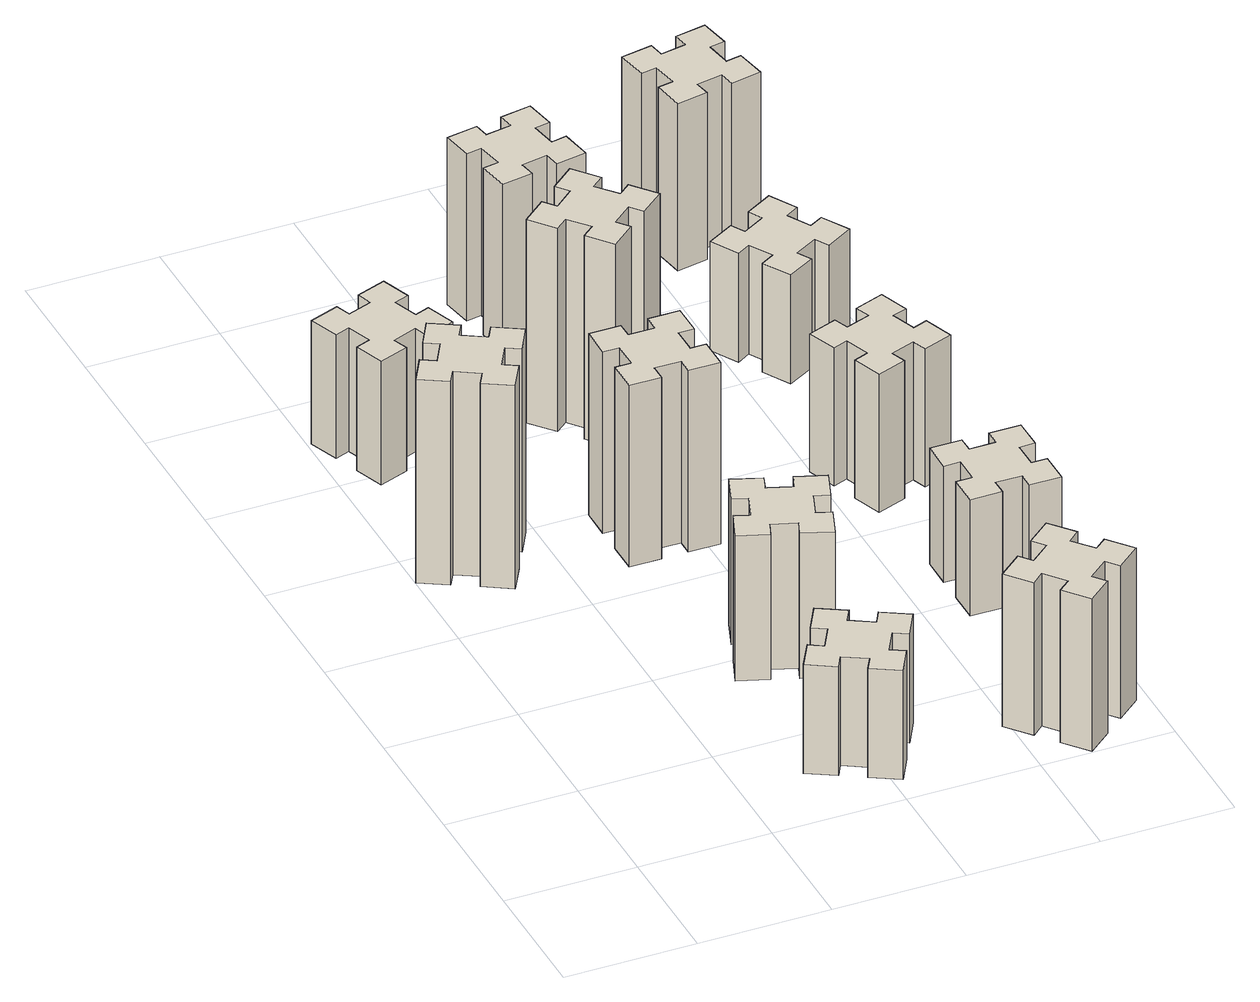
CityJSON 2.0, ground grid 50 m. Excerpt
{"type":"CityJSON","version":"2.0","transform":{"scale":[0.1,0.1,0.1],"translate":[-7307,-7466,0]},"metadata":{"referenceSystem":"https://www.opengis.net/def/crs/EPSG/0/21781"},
"CityObjects":{
"building1":{"type":"Building","attributes":{"class":"1000","function":"1000","usage":"1000","yearOfConstruction":2016,"roofType":"1000","measuredHeight":84,"storeysAboveGround":30,"storeysBelowGround":0},"geometry":[{"type":"Solid","lod":"1","boundaries":[[[[0,1,2,3,4,5,6,7,8,9,10,11,12,13,14,15,16,17,18,19]],[[17,16,20,21]],[[16,15,22,20]],[[15,14,23,22]],[[14,13,24,23]],[[13,12,25,24]],[[12,11,26,25]],[[11,10,27,26]],[[10,9,28,27]],[[9,8,29,28]],[[8,7,30,29]],[[7,6,31,30]],[[6,5,32,31]],[[5,4,33,32]],[[4,3,34,33]],[[3,2,35,34]],[[2,1,36,35]],[[1,0,37,36]],[[0,19,38,37]],[[19,18,39,38]],[[18,17,21,39]],[[24,25,26,27,28,29,30,31,32,33,34,35,36,37,38,39,21,20,22,23]]]]}]},
"building2":{"type":"Building","attributes":{"class":"1000","function":"1000","usage":"1000","yearOfConstruction":2016,"roofType":"1000","measuredHeight":51,"storeysAboveGround":30,"storeysBelowGround":0},"geometry":[{"type":"Solid","lod":"1","boundaries":[[[[40,41,42,43,44,45,46,47,48,49,50,51,52,53,54,55,56,57,58,59]],[[57,56,60,61]],[[56,55,62,60]],[[55,54,63,62]],[[54,53,64,63]],[[53,52,65,64]],[[52,51,66,65]],[[51,50,67,66]],[[50,49,68,67]],[[49,48,69,68]],[[48,47,70,69]],[[47,46,71,70]],[[46,45,72,71]],[[45,44,73,72]],[[44,43,74,73]],[[43,42,75,74]],[[42,41,76,75]],[[41,40,77,76]],[[40,59,78,77]],[[59,58,79,78]],[[58,57,61,79]],[[64,65,66,67,68,69,70,71,72,73,74,75,76,77,78,79,61,60,62,63]]]]}]},
"building3":{"type":"Building","attributes":{"class":"1000","function":"1000","usage":"1000","yearOfConstruction":2016,"roofType":"1000","measuredHeight":45,"storeysAboveGround":30,"storeysBelowGround":0},"geometry":[{"type":"Solid","lod":"1","boundaries":[[[[80,81,82,83,84,85,86,87,88,89,90,91,92,93,94,95,96,97,98,99]],[[97,96,100,101]],[[96,95,102,100]],[[95,94,103,102]],[[94,93,104,103]],[[93,92,105,104]],[[92,91,106,105]],[[91,90,107,106]],[[90,89,108,107]],[[89,88,109,108]],[[88,87,110,109]],[[87,86,111,110]],[[86,85,112,111]],[[85,84,113,112]],[[84,83,114,113]],[[83,82,115,114]],[[82,81,116,115]],[[81,80,117,116]],[[80,99,118,117]],[[99,98,119,118]],[[98,97,101,119]],[[104,105,106,107,108,109,110,111,112,113,114,115,116,117,118,119,101,100,102,103]]]]}]},
"building4":{"type":"Building","attributes":{"class":"1000","function":"1000","usage":"1000","yearOfConstruction":2016,"roofType":"1000","measuredHeight":60,"storeysAboveGround":30,"storeysBelowGround":0},"geometry":[{"type":"Solid","lod":"1","boundaries":[[[[120,121,122,123,124,125,126,127,128,129,130,131,132,133,134,135,136,137,138,139]],[[137,136,140,141]],[[136,135,142,140]],[[135,134,143,142]],[[134,133,144,143]],[[133,132,145,144]],[[132,131,146,145]],[[131,130,147,146]],[[130,129,148,147]],[[129,128,149,148]],[[128,127,150,149]],[[127,126,151,150]],[[126,125,152,151]],[[125,124,153,152]],[[124,123,154,153]],[[123,122,155,154]],[[122,121,156,155]],[[121,120,157,156]],[[120,139,158,157]],[[139,138,159,158]],[[138,137,141,159]],[[144,145,146,147,148,149,150,151,152,153,154,155,156,157,158,159,141,140,142,143]]]]}]},
"building5":{"type":"Building","attributes":{"class":"1000","function":"1000","usage":"1000","yearOfConstruction":2016,"roofType":"1000","measuredHeight":75,"storeysAboveGround":30,"storeysBelowGround":0},"geometry":[{"type":"Solid","lod":"1","boundaries":[[[[160,161,162,163,164,165,166,167,168,169,170,171,172,173,174,175,176,177,178,179]],[[177,176,180,181]],[[176,175,182,180]],[[175,174,183,182]],[[174,173,184,183]],[[173,172,185,184]],[[172,171,186,185]],[[171,170,187,186]],[[170,169,188,187]],[[169,168,189,188]],[[168,167,190,189]],[[167,166,191,190]],[[166,165,192,191]],[[165,164,193,192]],[[164,163,194,193]],[[163,162,195,194]],[[162,161,196,195]],[[161,160,197,196]],[[160,179,198,197]],[[179,178,199,198]],[[178,177,181,199]],[[184,185,186,187,188,189,190,191,192,193,194,195,196,197,198,199,181,180,182,183]]]]}]},
"building6":{"type":"Building","attributes":{"class":"1000","function":"1000","usage":"1000","yearOfConstruction":2016,"roofType":"1000","measuredHeight":84,"storeysAboveGround":30,"storeysBelowGround":0},"geometry":[{"type":"Solid","lod":"1","boundaries":[[[[200,201,202,203,204,205,206,207,208,209,210,211,212,213,214,215,216,217,218,219]],[[217,216,220,221]],[[216,215,222,220]],[[215,214,223,222]],[[214,213,224,223]],[[213,212,225,224]],[[212,211,226,225]],[[211,210,227,226]],[[210,209,228,227]],[[209,208,229,228]],[[208,207,230,229]],[[207,206,231,230]],[[206,205,232,231]],[[205,204,233,232]],[[204,203,234,233]],[[203,202,235,234]],[[202,201,236,235]],[[201,200,237,236]],[[200,219,238,237]],[[219,218,239,238]],[[218,217,221,239]],[[224,225,226,227,228,229,230,231,232,233,234,235,236,237,238,239,221,220,222,223]]]]}]},
"building7":{"type":"Building","attributes":{"class":"1000","function":"1000","usage":"1000","yearOfConstruction":2016,"roofType":"1000","measuredHeight":63,"storeysAboveGround":30,"storeysBelowGround":0},"geometry":[{"type":"Solid","lod":"1","boundaries":[[[[240,241,242,243,244,245,246,247,248,249,250,251,252,253,254,255,256,257,258,259]],[[257,256,260,261]],[[256,255,262,260]],[[255,254,263,262]],[[254,253,264,263]],[[253,252,265,264]],[[252,251,266,265]],[[251,250,267,266]],[[250,249,268,267]],[[249,248,269,268]],[[248,247,270,269]],[[247,246,271,270]],[[246,245,272,271]],[[245,244,273,272]],[[244,243,274,273]],[[243,242,275,274]],[[242,241,276,275]],[[241,240,277,276]],[[240,259,278,277]],[[259,258,279,278]],[[258,257,261,279]],[[264,265,266,267,268,269,270,271,272,273,274,275,276,277,278,279,261,260,262,263]]]]}]},
"building8":{"type":"Building","attributes":{"class":"1000","function":"1000","usage":"1000","yearOfConstruction":2016,"roofType":"1000","measuredHeight":69,"storeysAboveGround":30,"storeysBelowGround":0},"geometry":[{"type":"Solid","lod":"1","boundaries":[[[[280,281,282,283,284,285,286,287,288,289,290,291,292,293,294,295,296,297,298,299]],[[297,296,300,301]],[[296,295,302,300]],[[295,294,303,302]],[[294,293,304,303]],[[293,292,305,304]],[[292,291,306,305]],[[291,290,307,306]],[[290,289,308,307]],[[289,288,309,308]],[[288,287,310,309]],[[287,286,311,310]],[[286,285,312,311]],[[285,284,313,312]],[[284,283,314,313]],[[283,282,315,314]],[[282,281,316,315]],[[281,280,317,316]],[[280,299,318,317]],[[299,298,319,318]],[[298,297,301,319]],[[304,305,306,307,308,309,310,311,312,313,314,315,316,317,318,319,301,300,302,303]]]]}]},
"building9":{"type":"Building","attributes":{"class":"1000","function":"1000","usage":"1000","yearOfConstruction":2016,"roofType":"1000","measuredHeight":48,"storeysAboveGround":30,"storeysBelowGround":0},"geometry":[{"type":"Solid","lod":"1","boundaries":[[[[320,321,322,323,324,325,326,327,328,329,330,331,332,333,334,335,336,337,338,339]],[[337,336,340,341]],[[336,335,342,340]],[[335,334,343,342]],[[334,333,344,343]],[[333,332,345,344]],[[332,331,346,345]],[[331,330,347,346]],[[330,329,348,347]],[[329,328,349,348]],[[328,327,350,349]],[[327,326,351,350]],[[326,325,352,351]],[[325,324,353,352]],[[324,323,354,353]],[[323,322,355,354]],[[322,321,356,355]],[[321,320,357,356]],[[320,339,358,357]],[[339,338,359,358]],[[338,337,341,359]],[[344,345,346,347,348,349,350,351,352,353,354,355,356,357,358,359,341,340,342,343]]]]}]},
"building10":{"type":"Building","attributes":{"class":"1000","function":"1000","usage":"1000","yearOfConstruction":2016,"roofType":"1000","measuredHeight":57,"storeysAboveGround":30,"storeysBelowGround":0},"geometry":[{"type":"Solid","lod":"1","boundaries":[[[[360,361,362,363,364,365,366,367,368,369,370,371,372,373,374,375,376,377,378,379]],[[377,376,380,381]],[[376,375,382,380]],[[375,374,383,382]],[[374,373,384,383]],[[373,372,385,384]],[[372,371,386,385]],[[371,370,387,386]],[[370,369,388,387]],[[369,368,389,388]],[[368,367,390,389]],[[367,366,391,390]],[[366,365,392,391]],[[365,364,393,392]],[[364,363,394,393]],[[363,362,395,394]],[[362,361,396,395]],[[361,360,397,396]],[[360,379,398,397]],[[379,378,399,398]],[[378,377,381,399]],[[384,385,386,387,388,389,390,391,392,393,394,395,396,397,398,399,381,380,382,383]]]]}]},
"building11":{"type":"Building","attributes":{"class":"1000","function":"1000","usage":"1000","yearOfConstruction":2016,"roofType":"1000","measuredHeight":45,"storeysAboveGround":30,"storeysBelowGround":0},"geometry":[{"type":"Solid","lod":"1","boundaries":[[[[400,401,402,403,404,405,406,407,408,409,410,411,412,413,414,415,416,417,418,419]],[[417,416,420,421]],[[416,415,422,420]],[[415,414,423,422]],[[414,413,424,423]],[[413,412,425,424]],[[412,411,426,425]],[[411,410,427,426]],[[410,409,428,427]],[[409,408,429,428]],[[408,407,430,429]],[[407,406,431,430]],[[406,405,432,431]],[[405,404,433,432]],[[404,403,434,433]],[[403,402,435,434]],[[402,401,436,435]],[[401,400,437,436]],[[400,419,438,437]],[[419,418,439,438]],[[418,417,421,439]],[[424,425,426,427,428,429,430,431,432,433,434,435,436,437,438,439,421,420,422,423]]]]}]},
"building12":{"type":"Building","attributes":{"class":"1000","function":"1000","usage":"1000","yearOfConstruction":2016,"roofType":"1000","measuredHeight":69,"storeysAboveGround":30,"storeysBelowGround":0},"geometry":[{"type":"Solid","lod":"1","boundaries":[[[[440,441,442,443,444,445,446,447,448,449,450,451,452,453,454,455,456,457,458,459]],[[457,456,460,461]],[[456,455,462,460]],[[455,454,463,462]],[[454,453,464,463]],[[453,452,465,464]],[[452,451,466,465]],[[451,450,467,466]],[[450,449,468,467]],[[449,448,469,468]],[[448,447,470,469]],[[447,446,471,470]],[[446,445,472,471]],[[445,444,473,472]],[[444,443,474,473]],[[443,442,475,474]],[[442,441,476,475]],[[441,440,477,476]],[[440,459,478,477]],[[459,458,479,478]],[[458,457,461,479]],[[464,465,466,467,468,469,470,471,472,473,474,475,476,477,478,479,461,460,462,463]]]]}]}
},
"vertices":[
[137,1855,0],[224,1805,0],[194,1753,0],[298,1693,0],[358,1797,0],[306,1827,0],[356,1914,0],[408,1884,0],[468,1988,0],[364,2048,0],[334,1996,0],[247,2046,0],[277,2098,0],[173,2158,0],[113,2054,0],[165,2024,0],[115,1937,0],[63,1967,0],[3,1863,0],[107,1803,0],[115,1937,840],[63,1967,840],[165,2024,840],[113,2054,840],[173,2158,840],[277,2098,840],[247,2046,840],[334,1996,840],[364,2048,840],[468,1988,840],[408,1884,840],[356,1914,840],[306,1827,840],[358,1797,840],[298,1693,840],[194,1753,840],[224,1805,840],[137,1855,840],[107,1803,840],[3,1863,840],
[115,2675,0],[149,2581,0],[93,2560,0],[134,2447,0],[247,2489,0],[226,2545,0],[320,2579,0],[340,2523,0],[453,2564,0],[412,2677,0],[356,2656,0],[322,2750,0],[378,2770,0],[337,2883,0],[224,2842,0],[245,2786,0],[151,2752,0],[130,2808,0],[17,2767,0],[59,2654,0],[151,2752,510],[130,2808,510],[245,2786,510],[224,2842,510],[337,2883,510],[378,2770,510],[322,2750,510],[356,2656,510],[412,2677,510],[453,2564,510],[340,2523,510],[320,2579,510],[226,2545,510],[247,2489,510],[134,2447,510],[93,2560,510],[149,2581,510],[115,2675,510],[59,2654,510],[17,2767,510],
[877,275,0],[964,225,0],[934,173,0],[1038,113,0],[1098,217,0],[1046,247,0],[1096,334,0],[1148,304,0],[1208,408,0],[1104,468,0],[1074,416,0],[987,466,0],[1017,518,0],[913,578,0],[853,474,0],[905,444,0],[855,357,0],[803,387,0],[743,283,0],[847,223,0],[855,357,450],[803,387,450],[905,444,450],[853,474,450],[913,578,450],[1017,518,450],[987,466,450],[1074,416,450],[1104,468,450],[1208,408,450],[1148,304,450],[1096,334,450],[1046,247,450],[1098,217,450],[1038,113,450],[934,173,450],[964,225,450],[877,275,450],[847,223,450],[743,283,450],
[1062,901,0],[1096,995,0],[1152,974,0],[1193,1087,0],[1080,1128,0],[1060,1072,0],[966,1106,0],[987,1162,0],[874,1203,0],[833,1090,0],[889,1070,0],[855,976,0],[799,997,0],[757,884,0],[870,843,0],[891,899,0],[985,865,0],[964,809,0],[1077,767,0],[1118,880,0],[985,865,600],[964,809,600],[891,899,600],[870,843,600],[757,884,600],[799,997,600],[855,976,600],[889,1070,600],[833,1090,600],[874,1203,600],[987,1162,600],[966,1106,600],[1060,1072,600],[1080,1128,600],[1193,1087,600],[1152,974,600],[1096,995,600],[1062,901,600],[1118,880,600],[1077,767,600],
[765,1875,0],[765,1775,0],[705,1775,0],[705,1655,0],[825,1655,0],[825,1715,0],[925,1715,0],[925,1655,0],[1045,1655,0],[1045,1775,0],[985,1775,0],[985,1875,0],[1045,1875,0],[1045,1995,0],[925,1995,0],[925,1935,0],[825,1935,0],[825,1995,0],[705,1995,0],[705,1875,0],[825,1935,750],[825,1995,750],[925,1935,750],[925,1995,750],[1045,1995,750],[1045,1875,750],[985,1875,750],[985,1775,750],[1045,1775,750],[1045,1655,750],[925,1655,750],[925,1715,750],[825,1715,750],[825,1655,750],[705,1655,750],[705,1775,750],[765,1775,750],[765,1875,750],[705,1875,750],[705,1995,750],
[943,2682,0],[866,2617,0],[828,2663,0],[736,2586,0],[813,2494,0],[859,2533,0],[923,2456,0],[877,2418,0],[954,2326,0],[1046,2403,0],[1008,2449,0],[1084,2513,0],[1123,2467,0],[1215,2544,0],[1138,2636,0],[1092,2598,0],[1027,2674,0],[1073,2713,0],[996,2805,0],[904,2728,0],[1027,2674,840],[1073,2713,840],[1092,2598,840],[1138,2636,840],[1215,2544,840],[1123,2467,840],[1084,2513,840],[1008,2449,840],[1046,2403,840],[954,2326,840],[877,2418,840],[923,2456,840],[859,2533,840],[813,2494,840],[736,2586,840],[828,2663,840],[866,2617,840],[943,2682,840],[904,2728,840],[996,2805,840],
[1748,129,0],[1824,193,0],[1863,147,0],[1955,224,0],[1878,316,0],[1832,278,0],[1767,354,0],[1813,393,0],[1736,485,0],[1644,408,0],[1683,362,0],[1606,297,0],[1568,343,0],[1476,266,0],[1553,174,0],[1599,213,0],[1663,136,0],[1617,98,0],[1694,6,0],[1786,83,0],[1663,136,630],[1617,98,630],[1599,213,630],[1553,174,630],[1476,266,630],[1568,343,630],[1606,297,630],[1683,362,630],[1644,408,630],[1736,485,630],[1813,393,630],[1767,354,630],[1832,278,630],[1878,316,630],[1955,224,630],[1863,147,630],[1824,193,630],[1748,129,630],[1786,83,630],[1694,6,630],
[945,3088,0],[1044,3106,0],[1054,3047,0],[1172,3067,0],[1151,3186,0],[1092,3175,0],[1075,3274,0],[1134,3284,0],[1113,3402,0],[995,3381,0],[1005,3322,0],[907,3305,0],[897,3364,0],[778,3343,0],[799,3225,0],[858,3235,0],[876,3137,0],[817,3127,0],[837,3008,0],[956,3029,0],[876,3137,690],[817,3127,690],[858,3235,690],[799,3225,690],[778,3343,690],[897,3364,690],[907,3305,690],[1005,3322,690],[995,3381,690],[1113,3402,690],[1134,3284,690],[1075,3274,690],[1092,3175,690],[1151,3186,690],[1172,3067,690],[1054,3047,690],[1044,3106,690],[945,3088,690],[956,3029,690],[837,3008,690],
[1765,975,0],[1865,975,0],[1865,915,0],[1985,915,0],[1985,1035,0],[1925,1035,0],[1925,1135,0],[1985,1135,0],[1985,1255,0],[1865,1255,0],[1865,1195,0],[1765,1195,0],[1765,1255,0],[1645,1255,0],[1645,1135,0],[1705,1135,0],[1705,1035,0],[1645,1035,0],[1645,915,0],[1765,915,0],[1705,1035,480],[1645,1035,480],[1705,1135,480],[1645,1135,480],[1645,1255,480],[1765,1255,480],[1765,1195,480],[1865,1195,480],[1865,1255,480],[1985,1255,480],[1985,1135,480],[1925,1135,480],[1925,1035,480],[1985,1035,480],[1985,915,480],[1865,915,480],[1865,975,480],[1765,975,480],[1765,915,480],[1645,915,480],
[1706,1705,0],[1800,1739,0],[1820,1683,0],[1933,1724,0],[1892,1837,0],[1836,1816,0],[1802,1910,0],[1858,1930,0],[1817,2043,0],[1704,2002,0],[1725,1946,0],[1631,1912,0],[1610,1968,0],[1497,1927,0],[1539,1814,0],[1595,1835,0],[1629,1741,0],[1573,1720,0],[1614,1607,0],[1727,1649,0],[1629,1741,570],[1573,1720,570],[1595,1835,570],[1539,1814,570],[1497,1927,570],[1610,1968,570],[1631,1912,570],[1725,1946,570],[1704,2002,570],[1817,2043,570],[1858,1930,570],[1802,1910,570],[1836,1816,570],[1892,1837,570],[1933,1724,570],[1820,1683,570],[1800,1739,570],[1706,1705,570],[1727,1649,570],[1614,1607,570],
[1836,2677,0],[1786,2764,0],[1838,2794,0],[1778,2898,0],[1674,2838,0],[1704,2786,0],[1617,2736,0],[1587,2788,0],[1483,2728,0],[1543,2624,0],[1595,2654,0],[1645,2567,0],[1593,2537,0],[1653,2433,0],[1757,2493,0],[1727,2545,0],[1814,2595,0],[1844,2543,0],[1948,2603,0],[1888,2707,0],[1814,2595,450],[1844,2543,450],[1727,2545,450],[1757,2493,450],[1653,2433,450],[1593,2537,450],[1645,2567,450],[1595,2654,450],[1543,2624,450],[1483,2728,450],[1587,2788,450],[1617,2736,450],[1704,2786,450],[1674,2838,450],[1778,2898,450],[1838,2794,450],[1786,2764,450],[1836,2677,450],[1888,2707,450],[1948,2603,450],
[1598,3435,0],[1616,3337,0],[1557,3327,0],[1577,3208,0],[1696,3229,0],[1685,3288,0],[1784,3306,0],[1794,3247,0],[1912,3267,0],[1891,3386,0],[1832,3375,0],[1815,3474,0],[1874,3484,0],[1853,3602,0],[1735,3581,0],[1745,3522,0],[1647,3505,0],[1637,3564,0],[1518,3543,0],[1539,3425,0],[1647,3505,690],[1637,3564,690],[1745,3522,690],[1735,3581,690],[1853,3602,690],[1874,3484,690],[1815,3474,690],[1832,3375,690],[1891,3386,690],[1912,3267,690],[1794,3247,690],[1784,3306,690],[1685,3288,690],[1696,3229,690],[1577,3208,690],[1557,3327,690],[1616,3337,690],[1598,3435,690],[1539,3425,690],[1518,3543,690]
]}
